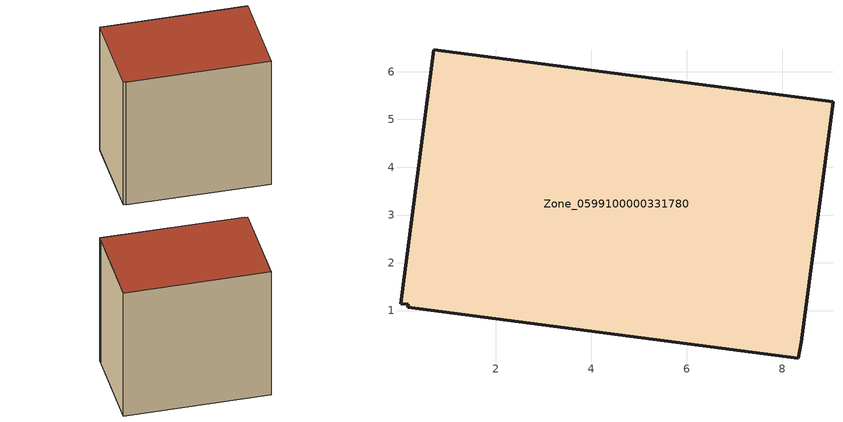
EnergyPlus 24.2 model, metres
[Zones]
Zone_0599100000331780
 floor ground (C_G): 8.34,0 0.16,1.07 0.17,1.13 0.01,1.15 0.7,6.46 9.06,5.37 8.39,0.34 z3.79
 wall outside (C_F): 0.01,1.15 0.17,1.13 0.16,1.07 8.34,0 8.39,0.34 9.06,5.37 0.7,6.46 0.01,1.15 z3.79:12.14
 roof outside (C_R): 0.16,1.07 8.34,0 8.39,0.34 9.06,5.37 0.7,6.46 0.01,1.15 0.17,1.13 z12.14
[BUILDING]
Pand.0599100000331780: North Axis=0; Terrain=City; Loads Convergence Tolerance Value=0.04; Temperature Convergence Tolerance Value=0.4; Solar Distribution=FullExterior; Maximum Number of Warmup Days=25; Minimum Number of Warmup Days=1
[Site:Location]
Rotterdam.The.Hague.AP_ZH_NLD Design_Conditions: Latitude=51.96; Longitude=4.45; Time Zone=1; Elevation=-4.5
[SITE:GROUNDTEMPERATURE:BUILDINGSURFACE]
18, 18, 18, 18, 18, 18, 18, 18, 18, 18, 18, 18
[MATERIAL] Thermal Absorptance=0.9; Solar Absorptance=0.7; Visible Absorptance=0.7
Name | Roughness | Thickness | Conductivity | Density | Specific Heat
G.TI.1975-1991 | MediumSmooth | 0.15 | 0.288461 | 540 | 1210
F.TI.1975-1991 | Rough | 0.3 | 0.230769 | 1920 | 840
R.TI.1975-1991 | MediumRough | 0.2 | 0.153846 | 1500 | 1000
[CONSTRUCTION]
C_G: G.TI.1975-1991
C_F: F.TI.1975-1991
C_R: R.TI.1975-1991
[ZONE]
Zone_0599100000331780: Type=1; Multiplier=1; Ceiling Height=Autocalculate; Volume=Autocalculate; Floor Area=autocalculate; Part of Total Floor Area=Yes
[ZONEINFILTRATION:DESIGNFLOWRATE]
Infil_Zone_0599100000331780: Zone or ZoneList or Space or SpaceList=Zone_0599100000331780; Schedule=AlwaysOn; Design Flow Rate Calculation Method=Flow/Area; Flow Rate per Floor Area=0.003; Constant Term Coefficient=1; Temperature Term Coefficient=0; Velocity Term Coefficient=0; Velocity Squared Term Coefficient=0
[HVACTEMPLATE:ZONE:IDEALLOADSAIRSYSTEM]
Zone_0599100000331780: Maximum Heating Supply Air Temperature=50; Minimum Cooling Supply Air Temperature=13; Maximum Heating Supply Air Humidity Ratio=0.0156; Minimum Cooling Supply Air Humidity Ratio=0.0077; Heating Limit=NoLimit; Cooling Limit=NoLimit; Dehumidification Control Type=ConstantSensibleHeatRatio; Cooling Sensible Heat Ratio=0.7; Dehumidification Setpoint=60; Humidification Control Type=None; Humidification Setpoint=30; Outdoor Air Method=None; Outdoor Air Flow Rate per Person=0.00944; Outdoor Air Flow Rate per Zone Floor Area=0; Outdoor Air Flow Rate per Zone=0; Demand Controlled Ventilation Type=None; Outdoor Air Economizer Type=NoEconomizer; Heat Recovery Type=None; Sensible Heat Recovery Effectiveness=0.7; Latent Heat Recovery Effectiveness=0.65
[ZONECONTROL:THERMOSTAT]
ThermostatControl_Zone_0599100000331780: Zone or ZoneList=Zone_0599100000331780; Control Type Schedule=DualSetpointControlType; Control 1=Thermostat_Zone_0599100000331780; Temperature Difference Between Cutout And Setpoint=0
[THERMOSTATSETPOINT:DUALSETPOINT]
Thermostat_Zone_0599100000331780: Heating Setpoint Temperature Schedule=HeatingSetpoint_Zone_0599100000331780; Cooling Setpoint Temperature Schedule=CoolingSetpoint_Zone_0599100000331780
[SCHEDULE:COMPACT]
HeatingSetpoint_Zone_0599100000331780: Through: 12/31, For: AllDays, Until: 24:00, 21
CoolingSetpoint_Zone_0599100000331780: Through: 12/31, For: AllDays, Until: 24:00, 24
DualSetpointControlType: Through: 12/31, For: AllDays, Until: 24:00, 4
AlwaysOn: Through: 12/31, For: AllDays, Until: 24:00, 1
